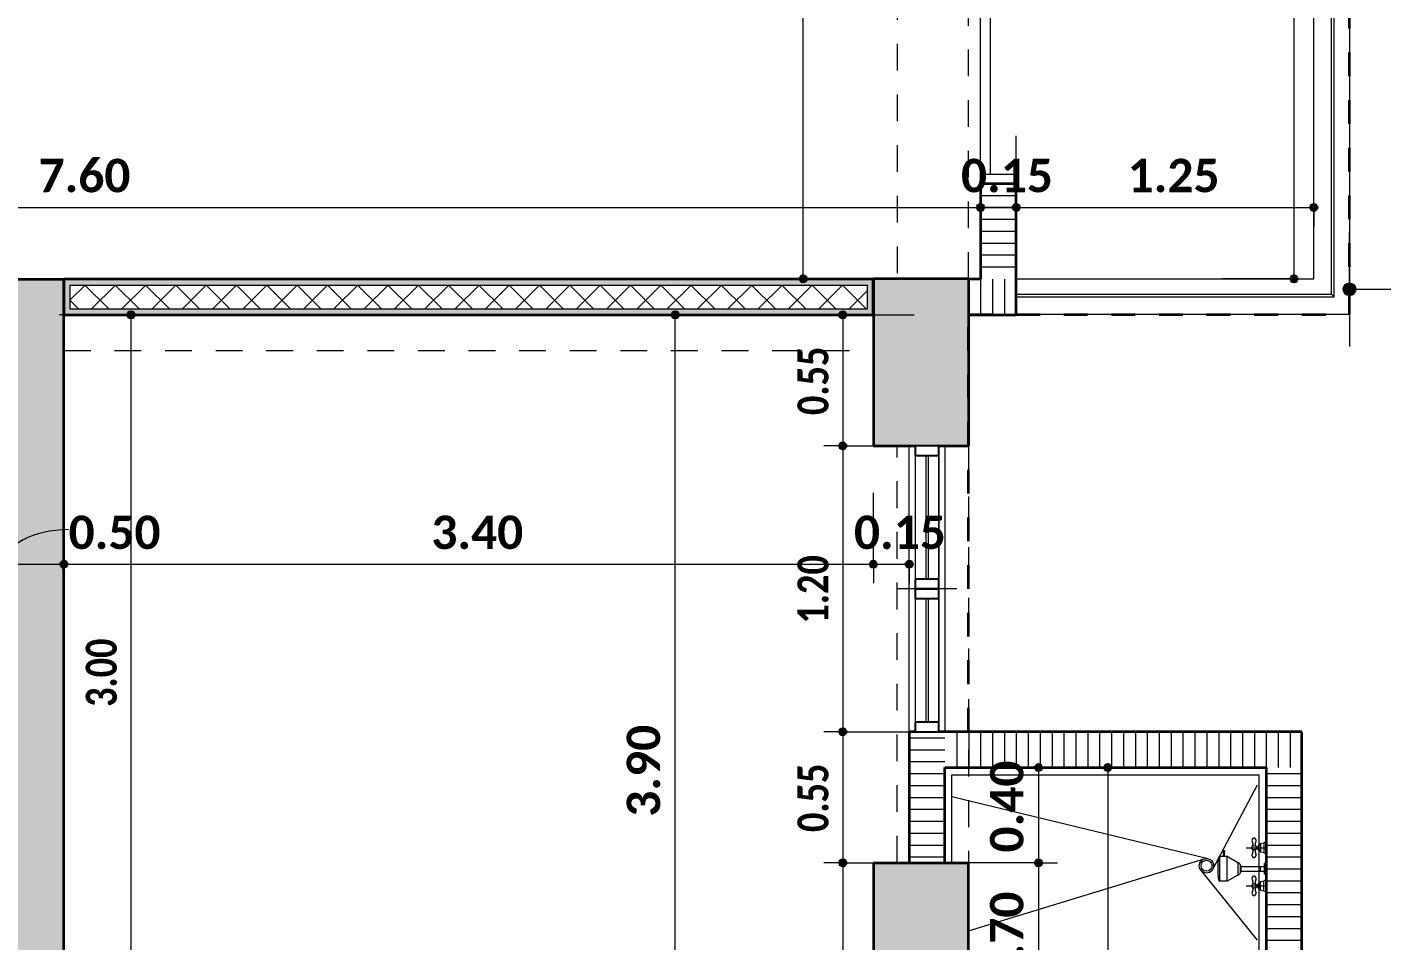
# Model space of a CAD drawing. Header units: metres. Extents: x -144 to 1000, y -717 to 29.
# Drawn here: x 517.03 to 522.72, y -560.05 to -556.22 of the extents above; entities that cross this region are included whole.
import ezdxf

# ---------------------------------------------------------------- set-up
doc = ezdxf.new("R2010")
doc.units = ezdxf.units.M
doc.linetypes.add('Basculante', pattern=[0.11625, 0.075, -0.04125])
doc.linetypes.add('basculante modificado', pattern=[0.18, 0.1125, -0.0675])
doc.layers.get('0').update_dxf_attribs({"color": 1})
for name, color, linetype, lineweight in [('A-ANNO-DIMS', 1, 'Continuous', 9), ('A-DETL', 1, 'Continuous', 9), ('A-DETL-GENF', 1, 'Continuous', 9), ('A-DOOR-FRAM', 1, 'Continuous', 9), ('A-FLOR-HRAL', 1, 'Continuous', 9), ('A-GLAZ', 1, 'Continuous', 9), ('A-WALL', 4, 'Continuous', 9), ('P-SANR-FIXT', 1, 'Continuous', 9), ('S-COLS', 7, 'Continuous', 9)]:
    doc.layers.add(name, color=color, linetype=linetype, lineweight=lineweight)
doc.layers.add('A-WALL-PATT', color=7, linetype='Continuous', lineweight=35, true_color=0x9c9c9c)
doc.styles.add('Calibri_B_5', font='calibrib.ttf', dxfattribs={"height": 0.66})
doc.styles.add('Calibri_B_7', font='calibrib.ttf', dxfattribs={"width": 0.8, "height": 0.18})

# ---------------------------------------------------------------- blocks, each defined once
blk = doc.blocks.new('I')
at = {"layer": 'A-ANNO-DIMS', "lineweight": 25}
h = blk.add_hatch(color=256, dxfattribs=at)
edge = h.paths.add_edge_path()
edge.add_arc((517.2608, -495.3092), 0.015, 0, 360)
h = blk.add_hatch(color=256, dxfattribs=at)
edge = h.paths.add_edge_path()
edge.add_arc((517.2608, -495.3092), 0.015, 0, 360)
h = blk.add_hatch(color=256, dxfattribs=at)
edge = h.paths.add_edge_path()
edge.add_arc((517.4108, -495.3092), 0.015, 0, 360)
h = blk.add_hatch(color=256, dxfattribs=at)
edge = h.paths.add_edge_path()
edge.add_arc((517.4108, -495.3092), 0.015, 0, 360)
h = blk.add_hatch(color=256, dxfattribs=at)
edge = h.paths.add_edge_path()
edge.add_arc((518.6608, -495.3092), 0.015, 0, 360)
h = blk.add_hatch(color=256, dxfattribs=at)
edge = h.paths.add_edge_path()
edge.add_arc((516.5162, -495.6089), 0.015, 0, 360)
h = blk.add_hatch(color=256, dxfattribs=at)
edge = h.paths.add_edge_path()
edge.add_arc((518.5778, -495.6089), 0.015, 0, 360)
at = {"layer": 'A-ANNO-DIMS', "lineweight": 25, "true_color": 0x0000ff}
h = blk.add_hatch(color=5, dxfattribs=at)
edge = h.paths.add_edge_path()
edge.add_arc((518.8108, -495.6524), 0.025, 0, 360)
at = {"layer": 'A-ANNO-DIMS', "lineweight": 25}
h = blk.add_hatch(color=256, dxfattribs=at)
edge = h.paths.add_edge_path()
edge.add_arc((513.6927, -495.7599), 0.015, 0, 360)
h = blk.add_hatch(color=256, dxfattribs=at)
edge = h.paths.add_edge_path()
edge.add_arc((515.9789, -495.7599), 0.015, 0, 360)
h = blk.add_hatch(color=256, dxfattribs=at)
edge = h.paths.add_edge_path()
edge.add_arc((516.6823, -495.7599), 0.015, 0, 360)
h = blk.add_hatch(color=256, dxfattribs=at)
edge = h.paths.add_edge_path()
edge.add_arc((516.6823, -496.31), 0.015, 0, 360)
h = blk.add_hatch(color=256, dxfattribs=at)
edge = h.paths.add_edge_path()
edge.add_arc((516.6823, -496.31), 0.015, 0, 360)
h = blk.add_hatch(color=256, dxfattribs=at)
edge = h.paths.add_edge_path()
edge.add_arc((513.4108, -496.8067), 0.015, 0, 360)
h = blk.add_hatch(color=256, dxfattribs=at)
edge = h.paths.add_edge_path()
edge.add_arc((513.4108, -496.8067), 0.015, 0, 360)
h = blk.add_hatch(color=256, dxfattribs=at)
edge = h.paths.add_edge_path()
edge.add_arc((516.8108, -496.8067), 0.015, 0, 360)
h = blk.add_hatch(color=256, dxfattribs=at)
edge = h.paths.add_edge_path()
edge.add_arc((516.8108, -496.8067), 0.015, 0, 360)
h = blk.add_hatch(color=256, dxfattribs=at)
edge = h.paths.add_edge_path()
edge.add_arc((516.9614, -496.8067), 0.015, 0, 360)
h = blk.add_hatch(color=256, dxfattribs=at)
edge = h.paths.add_edge_path()
edge.add_arc((516.6823, -497.51), 0.015, 0, 360)
h = blk.add_hatch(color=256, dxfattribs=at)
edge = h.paths.add_edge_path()
edge.add_arc((516.6823, -497.51), 0.015, 0, 360)
h = blk.add_hatch(color=256, dxfattribs=at)
edge = h.paths.add_edge_path()
edge.add_arc((517.5048, -497.66), 0.015, 0, 360)
h = blk.add_hatch(color=256, dxfattribs=at)
edge = h.paths.add_edge_path()
edge.add_arc((517.7954, -497.66), 0.015, 0, 360)
h = blk.add_hatch(color=256, dxfattribs=at)
edge = h.paths.add_edge_path()
edge.add_arc((516.6823, -498.06), 0.015, 0, 360)
h = blk.add_hatch(color=256, dxfattribs=at)
edge = h.paths.add_edge_path()
edge.add_arc((516.6823, -498.06), 0.015, 0, 360)
h = blk.add_hatch(color=256, dxfattribs=at)
edge = h.paths.add_edge_path()
edge.add_arc((517.5048, -498.06), 0.015, 0, 360)
h = blk.add_hatch(color=256, dxfattribs=at)
edge = h.paths.add_edge_path()
edge.add_arc((517.5048, -498.06), 0.015, 0, 360)
at = {"layer": 'A-WALL-PATT', "lineweight": 5, "true_color": 0x747474}
blk.add_hatch(color=8, dxfattribs=at).paths.add_polyline_path([(513.6034, -495.6349), (516.8107, -495.6349), (516.8107, -495.6099), (513.4108, -495.6101), (513.4108, -495.6349), (513.4564, -495.6349)])
at = {"layer": 'A-WALL-PATT', "true_color": 0x747474}
blk.add_hatch(color=8, dxfattribs=at).paths.add_polyline_path([(513.6859, -495.7599), (516.8107, -495.7599), (516.8107, -495.6349), (516.7857, -495.6349), (516.7857, -495.7349), (513.4357, -495.7349), (513.4357, -495.6349), (513.4108, -495.6349), (513.4108, -495.7599), (513.6034, -495.7599)])
at = {"layer": 'S-COLS', "true_color": 0x5b5b5b}
h = blk.add_hatch(color=251, dxfattribs=at)
h.paths.add_polyline_path([(498.9107, -506.46), (499.4107, -506.46), (499.4107, -505.56), (498.9107, -505.56), (498.9107, -506.3874)])
h.paths.add_polyline_path([(516.7105, -506.46), (517.2105, -506.46), (517.2105, -505.56), (516.7105, -505.56), (516.7105, -506.4599)])
h.paths.add_polyline_path([(506.7607, -506.4599), (507.1107, -506.4599), (507.1107, -505.5599), (506.6107, -505.5599), (506.6107, -506.4599)])
h.paths.add_polyline_path([(499.1855, -498.7599), (499.4106, -498.7599), (499.4106, -498.06), (498.9106, -498.06), (498.9106, -498.7599)])
h.paths.add_polyline_path([(517.2108, -498.7599), (517.2108, -498.06), (516.8108, -498.06), (516.8108, -498.7599), (517.0242, -498.7599)])
h.paths.add_polyline_path([(504.8107, -498.7599), (504.8103, -498.26), (503.1105, -498.26), (503.1105, -496.11), (504.8108, -496.11), (504.8103, -495.61), (502.8105, -495.6101), (502.8106, -498.7599), (504.8103, -498.7599)])
h.paths.add_polyline_path([(513.4108, -498.7599), (513.4106, -495.6099), (512.9108, -495.61), (512.9108, -498.7599), (513.4107, -498.7599)])
h.paths.add_polyline_path([(507.1107, -498.7599), (507.1107, -497.8599), (506.6107, -497.8599), (506.6107, -498.7599), (506.7617, -498.7599)])
h.paths.add_polyline_path([(506.6108, -496.51), (507.1108, -496.51), (507.1108, -495.61), (506.6108, -495.61), (506.6108, -496.11)])
h.paths.add_polyline_path([(499.1855, -496.31), (499.4105, -496.31), (499.4105, -495.6089), (498.9105, -495.61), (498.9105, -496.31)])
h.paths.add_polyline_path([(517.0864, -496.31), (517.2108, -496.31), (517.2108, -495.6089), (516.8108, -495.6089), (516.8108, -496.31), (517.0364, -496.31)])
h.paths.add_polyline_path([(516.7107, -487.61), (517.2107, -487.61), (517.2107, -486.7102), (516.7107, -486.7102), (516.7107, -486.7314)])
h.paths.add_polyline_path([(506.7617, -487.61), (507.1107, -487.61), (507.1107, -486.71), (506.6107, -486.71), (506.6107, -487.61), (506.6857, -487.61)])
h.paths.add_polyline_path([(499.92, -487.01), (500.0107, -487.01), (500.0107, -486.51), (499.1107, -486.51), (499.1107, -487.01), (499.8386, -487.01)])
at = {"layer": 'A-ANNO-DIMS'}
for p, q in [((518.5778, -495.6089), (518.5778, -491.8089)), ((516.5162, -495.6089), (516.5162, -492.61)), ((517.2608, -495.3092), (517.2608, -495.0092)), ((517.2608, -495.3092), (517.2608, -495.0092)), ((517.4108, -495.3092), (517.4108, -495.0092)), ((517.4108, -495.3092), (517.4108, -495.0092)), ((518.6608, -495.3092), (518.6608, -495.0092)), ((509.6607, -495.3092), (517.2608, -495.3092)), ((517.2608, -495.3092), (517.2608, -495.3892)), ((517.2608, -495.3092), (517.4108, -495.3092)), ((517.2608, -495.3092), (517.2608, -495.3892)), ((517.4108, -495.3092), (517.4108, -495.3892)), ((517.4108, -495.3092), (518.6608, -495.3092)), ((517.4108, -495.3092), (517.4108, -495.3892)), ((518.6608, -495.3092), (518.6608, -495.3892)), ((516.5162, -495.6089), (516.4362, -495.6089)), ((516.5162, -495.6089), (516.8162, -495.6089)), ((518.5778, -495.6089), (518.2778, -495.6089)), ((518.5778, -495.6089), (518.6578, -495.6089)), ((513.6927, -495.7599), (513.3927, -495.7599)), ((513.6927, -498.7599), (513.6927, -495.7599)), ((513.6927, -495.7599), (513.7727, -495.7599)), ((515.9789, -495.7599), (515.6789, -495.7599)), ((515.9789, -499.6599), (515.9789, -495.7599)), ((515.9789, -495.7599), (516.0589, -495.7599)), ((516.6823, -495.7599), (516.6023, -495.7599)), ((516.6823, -495.7599), (516.6823, -496.31)), ((516.6823, -495.7599), (516.9823, -495.7599)), ((516.6823, -496.31), (516.6023, -496.31)), ((516.6823, -496.31), (516.6023, -496.31)), ((516.6823, -496.31), (516.9823, -496.31)), ((516.6823, -496.31), (516.6823, -497.51)), ((516.6823, -496.31), (516.9823, -496.31)), ((513.4108, -496.8067), (513.4108, -496.5067)), ((513.4108, -496.8067), (513.4108, -496.5067)), ((516.8108, -496.8067), (516.8108, -496.5067)), ((516.8108, -496.8067), (516.8108, -496.5067)), ((516.9614, -496.8067), (516.9614, -496.5067)), ((512.9108, -496.8067), (513.4108, -496.8067)), ((513.4108, -496.8067), (513.4108, -496.8867)), ((513.4108, -496.8067), (516.8108, -496.8067)), ((513.4108, -496.8067), (513.4108, -496.8867)), ((516.8108, -496.8067), (516.8108, -496.8867)), ((516.8108, -496.8067), (516.9614, -496.8067)), ((516.8108, -496.8067), (516.8108, -496.8867)), ((516.9614, -496.8067), (516.9614, -496.8867)), ((516.6823, -497.51), (516.6023, -497.51)), ((516.6823, -497.51), (516.6023, -497.51)), ((516.6823, -497.51), (516.9823, -497.51)), ((516.6823, -497.51), (516.6823, -498.06)), ((516.6823, -497.51), (516.9823, -497.51)), ((517.5048, -497.66), (517.4248, -497.66)), ((517.5048, -497.66), (517.5048, -498.06)), ((517.5048, -497.66), (517.8048, -497.66)), ((517.7954, -497.66), (517.7154, -497.66)), ((517.7954, -497.66), (517.7954, -499.86)), ((517.7954, -497.66), (518.0954, -497.66)), ((516.6823, -498.06), (516.6023, -498.06)), ((516.6823, -498.06), (516.6023, -498.06)), ((516.6823, -498.06), (516.9823, -498.06)), ((516.6823, -498.06), (516.6823, -499.06)), ((516.6823, -498.06), (516.9823, -498.06)), ((517.5048, -498.06), (517.2048, -498.06)), ((517.5048, -498.06), (517.2048, -498.06)), ((517.5048, -498.06), (517.5848, -498.06)), ((517.5048, -498.06), (517.5048, -498.7599)), ((517.5048, -498.06), (517.5848, -498.06))]:
    blk.add_line(p, q, dxfattribs=at)
at = {"layer": 'A-ANNO-DIMS', "color": 5, "true_color": 0x0000ff}
for q in [(518.8108, -495.4124), (520.7553, -495.6524), (518.8108, -495.8924)]:
    blk.add_line((518.8108, -495.6524), q, dxfattribs=at)
at = {"layer": 'A-ANNO-DIMS', "lineweight": 25}
for centre in [(517.2608, -495.3092), (517.2608, -495.3092), (517.4108, -495.3092), (517.4108, -495.3092), (518.6608, -495.3092), (516.5162, -495.6089), (518.5778, -495.6089), (513.6927, -495.7599), (515.9789, -495.7599), (516.6823, -495.7599), (516.6823, -496.31), (516.6823, -496.31), (513.4108, -496.8067), (513.4108, -496.8067), (516.8108, -496.8067), (516.8108, -496.8067), (516.9614, -496.8067), (516.6823, -497.51), (516.6823, -497.51), (517.5048, -497.66), (517.7954, -497.66), (516.6823, -498.06), (516.6823, -498.06), (517.5048, -498.06), (517.5048, -498.06)]:
    blk.add_circle(centre, 0.015, dxfattribs=at)
at = {"layer": 'A-ANNO-DIMS', "color": 5, "lineweight": 25, "true_color": 0x0000ff}
blk.add_circle((518.8108, -495.6524), 0.025, dxfattribs=at)
at = {"layer": 'A-ANNO-DIMS'}
blk.add_ellipse((513.4306, -496.8067), major_axis=(-0.2698, 0), ratio=0.537822, start_param=4.712389, end_param=6.283185, dxfattribs=at)
at = {"layer": 'A-DETL', "color": 7, "linetype": 'basculante modificado'}
for p, q in [((516.9107, -487.61), (516.9107, -495.6089)), ((517.2107, -495.6089), (517.2107, -487.61)), ((516.8101, -495.6099), (513.4107, -495.6099)), ((513.4107, -495.9099), (516.8108, -495.9099)), ((516.9108, -498.0585), (516.9108, -496.31)), ((517.2108, -496.31), (517.2108, -498.0585))]:
    blk.add_line(p, q, dxfattribs=at)
at = {"layer": 'A-DETL', "color": 7, "linetype": 'Basculante', "lineweight": 35}
for p, q in [((518.8108, -495.7589), (518.8108, -491.6589)), ((517.2108, -497.51), (517.2108, -495.7589)), ((517.2108, -495.7589), (518.8108, -495.7589)), ((518.6107, -497.51), (517.2108, -497.51)), ((518.6107, -503.7139), (518.6107, -497.51))]:
    blk.add_line(p, q, dxfattribs=at)
at = {"layer": 'A-DETL-GENF', "lineweight": 25}
for p, q in [((516.9864, -496.31), (516.9864, -496.35)), ((517.0864, -496.31), (516.9864, -496.31)), ((516.9864, -496.35), (517.0864, -496.35)), ((517.0864, -496.35), (517.0864, -496.31)), ((516.9864, -496.87), (516.9864, -496.91)), ((517.0864, -496.87), (516.9864, -496.87)), ((517.0864, -496.91), (517.0864, -496.87)), ((516.9864, -496.91), (516.9864, -496.95)), ((517.0864, -496.91), (516.9864, -496.91)), ((516.9864, -496.91), (517.0864, -496.91)), ((517.0864, -496.95), (517.0864, -496.91)), ((516.9864, -496.95), (517.0864, -496.95)), ((516.9864, -497.47), (516.9864, -497.51)), ((517.0864, -497.47), (516.9864, -497.47)), ((517.0864, -497.51), (517.0864, -497.47)), ((516.9864, -497.51), (517.0864, -497.51))]:
    blk.add_line(p, q, dxfattribs=at)
at = {"layer": 'A-DETL-GENF'}
for p, q in [((516.9864, -496.35), (516.9864, -496.87)), ((517.0314, -496.35), (517.0314, -496.87)), ((517.0414, -496.35), (517.0414, -496.87)), ((517.0864, -496.35), (517.0864, -496.87)), ((516.9864, -496.95), (516.9864, -497.47)), ((517.0314, -496.95), (517.0314, -497.47)), ((517.0414, -496.95), (517.0414, -497.47)), ((517.0864, -496.95), (517.0864, -497.47))]:
    blk.add_line(p, q, dxfattribs=at)
at = {"layer": 'A-DOOR-FRAM', "lineweight": 5}
for p, q in [((517.2608, -495.17), (517.2608, -494.3691)), ((517.3008, -494.3691), (517.3008, -495.17)), ((517.2608, -495.17), (517.3008, -495.17))]:
    blk.add_line(p, q, dxfattribs=at)
at = {"layer": 'A-DOOR-FRAM'}
for p, q in [((517.2608, -495.21), (517.2608, -495.17)), ((517.3008, -495.17), (517.4108, -495.17)), ((517.4108, -495.17), (517.4108, -495.21))]:
    blk.add_line(p, q, dxfattribs=at)
at = {"layer": 'A-FLOR-HRAL'}
for p, q in [((518.7348, -495.6729), (518.7348, -491.746)), ((518.7468, -495.6849), (518.7468, -491.734)), ((517.4108, -495.6729), (518.7348, -495.6729)), ((518.7348, -495.6729), (518.7468, -495.6849)), ((517.4108, -495.6849), (518.7468, -495.6849))]:
    blk.add_line(p, q, dxfattribs=at)
at = {"layer": 'A-GLAZ'}
for p, q in [((517.0864, -496.31), (516.9864, -496.31)), ((516.9864, -496.31), (516.9864, -496.91)), ((517.0864, -496.91), (517.0864, -496.31)), ((517.1614, -496.91), (516.9114, -496.91)), ((517.0864, -496.91), (516.9864, -496.91)), ((516.9864, -496.91), (516.9864, -497.51)), ((517.0864, -496.91), (516.9864, -496.91)), ((517.0864, -497.51), (517.0864, -496.91)), ((517.0864, -497.51), (516.9864, -497.51))]:
    blk.add_line(p, q, dxfattribs=at)
at = {"layer": 'A-WALL'}
for p, q in [((518.8108, -491.6589), (518.8108, -495.7589)), ((518.6608, -495.6089), (518.6608, -491.8089)), ((517.4108, -495.6089), (518.6608, -495.6089)), ((513.4357, -495.6349), (516.7857, -495.6349)), ((513.4357, -495.6349), (513.4357, -495.7349)), ((516.7857, -495.7349), (516.7857, -495.6349)), ((513.4357, -495.7349), (516.7857, -495.7349)), ((518.8108, -495.7589), (517.4108, -495.7589)), ((516.9614, -497.51), (516.9614, -496.31)), ((517.1114, -496.31), (517.1114, -497.51))]:
    blk.add_line(p, q, dxfattribs=at)
at = {"layer": 'A-WALL', "lineweight": 35}
for p, q in [((517.2608, -495.21), (517.2608, -495.6099)), ((517.4108, -495.21), (517.2608, -495.21)), ((517.4108, -495.7599), (517.4108, -495.21)), ((516.8107, -495.6099), (513.4107, -495.6099)), ((513.4107, -495.6099), (513.4107, -495.7599)), ((516.8107, -495.7599), (516.8107, -495.6099)), ((517.2608, -495.6099), (517.2108, -495.6099)), ((517.2108, -495.6099), (517.2108, -495.7599)), ((513.4107, -495.7599), (516.8107, -495.7599)), ((517.2108, -495.7599), (517.4108, -495.7599)), ((516.9614, -497.51), (516.9614, -498.06)), ((516.9864, -497.51), (516.9614, -497.51)), ((518.6107, -497.51), (517.0864, -497.51)), ((518.6107, -498.46), (518.6107, -497.51)), ((517.1114, -497.66), (518.4607, -497.66)), ((517.1114, -498.06), (517.1114, -497.66)), ((518.4607, -497.66), (518.4607, -498.46)), ((516.9614, -498.06), (517.1114, -498.06))]:
    blk.add_line(p, q, dxfattribs=at)
at = {"layer": 'A-WALL-PATT', "color": 8, "lineweight": 5, "true_color": 0x727272}
for p, q in [((517.4108, -495.2101), (517.2608, -495.2101)), ((517.4108, -495.2601), (517.2608, -495.2601)), ((517.4108, -495.3101), (517.2608, -495.3101)), ((517.4108, -495.3601), (517.2608, -495.3601)), ((517.4108, -495.4101), (517.2608, -495.4101)), ((517.4108, -495.4601), (517.2608, -495.4601)), ((517.4108, -495.5101), (517.2608, -495.5101)), ((517.4108, -495.5601), (517.2608, -495.5601)), ((517.2113, -495.61), (517.2113, -495.7599)), ((517.2613, -495.61), (517.2613, -495.7599)), ((517.3113, -495.6099), (517.3113, -495.7599)), ((517.3613, -495.6099), (517.3613, -495.7599)), ((516.9614, -497.5351), (517.1114, -497.5351)), ((517.1613, -497.51), (517.1613, -497.66)), ((517.2113, -497.51), (517.2113, -497.66)), ((517.2613, -497.51), (517.2613, -497.66)), ((517.3113, -497.51), (517.3113, -497.66)), ((517.3613, -497.51), (517.3613, -497.66)), ((517.4113, -497.51), (517.4113, -497.66)), ((517.4613, -497.51), (517.4613, -497.66)), ((517.5113, -497.51), (517.5113, -497.66)), ((517.5613, -497.51), (517.5613, -497.66)), ((517.6113, -497.51), (517.6113, -497.66)), ((517.6613, -497.51), (517.6613, -497.66)), ((517.7113, -497.51), (517.7113, -497.66)), ((517.7613, -497.51), (517.7613, -497.66)), ((517.8113, -497.51), (517.8113, -497.66)), ((517.8613, -497.51), (517.8613, -497.66)), ((517.9113, -497.51), (517.9113, -497.66)), ((517.9613, -497.51), (517.9613, -497.66)), ((518.0113, -497.51), (518.0113, -497.66)), ((518.0613, -497.51), (518.0613, -497.66)), ((518.1113, -497.51), (518.1113, -497.66)), ((518.1613, -497.51), (518.1613, -497.66)), ((518.2113, -497.51), (518.2113, -497.66)), ((518.2613, -497.51), (518.2613, -497.66)), ((518.3113, -497.51), (518.3113, -497.66)), ((518.3613, -497.51), (518.3613, -497.66)), ((518.4113, -497.51), (518.4113, -497.66)), ((518.4613, -497.51), (518.4613, -497.66)), ((518.5113, -497.51), (518.5113, -497.66)), ((518.5613, -497.51), (518.5613, -497.66)), ((516.9614, -497.5851), (517.1114, -497.5851)), ((516.9614, -497.6351), (517.1114, -497.6351)), ((516.9614, -497.6851), (517.1114, -497.6851)), ((518.4607, -497.6851), (518.6107, -497.6851)), ((516.9614, -497.7351), (517.1114, -497.7351)), ((516.9614, -497.7851), (517.1114, -497.7851)), ((518.4607, -497.7351), (518.6107, -497.7351)), ((518.4607, -497.7851), (518.6107, -497.7851)), ((516.9614, -497.8351), (517.1114, -497.8351)), ((518.4607, -497.8351), (518.6107, -497.8351)), ((516.9614, -497.8851), (517.1114, -497.8851)), ((518.4607, -497.8851), (518.6107, -497.8851)), ((516.9614, -497.9351), (517.1114, -497.9351)), ((518.4607, -497.9351), (518.6107, -497.9351)), ((516.9614, -497.9851), (517.1114, -497.9851)), ((518.4607, -497.9851), (518.6107, -497.9851)), ((516.9614, -498.0351), (517.1114, -498.0351)), ((518.4607, -498.0351), (518.6107, -498.0351)), ((518.4607, -498.0851), (518.6107, -498.0851)), ((518.4607, -498.1351), (518.6107, -498.1351)), ((518.4607, -498.1851), (518.6107, -498.1851)), ((518.4607, -498.2351), (518.6107, -498.2351)), ((518.4607, -498.2851), (518.6107, -498.2851)), ((518.4607, -498.3351), (518.6107, -498.3351)), ((518.4607, -498.3851), (518.6107, -498.3851))]:
    blk.add_line(p, q, dxfattribs=at)
at = {"layer": 'A-WALL-PATT', "color": 1, "lineweight": 5, "true_color": 0xff0000}
for p, q in [((513.4357, -495.6989), (513.4997, -495.6349)), ((513.5991, -495.7349), (513.4991, -495.6349)), ((513.5269, -495.7349), (513.6269, -495.6349)), ((513.7264, -495.7349), (513.6264, -495.6349)), ((513.6542, -495.7349), (513.7542, -495.6349)), ((513.8537, -495.7349), (513.7537, -495.6349)), ((513.7815, -495.7349), (513.8815, -495.6349)), ((513.9809, -495.7349), (513.8809, -495.6349)), ((513.9088, -495.7349), (514.0088, -495.6349)), ((514.1082, -495.7349), (514.0082, -495.6349)), ((514.0361, -495.7349), (514.1361, -495.6349)), ((514.2355, -495.7349), (514.1355, -495.6349)), ((514.1633, -495.7349), (514.2633, -495.6349)), ((514.3628, -495.7349), (514.2628, -495.6349)), ((514.2906, -495.7349), (514.3906, -495.6349)), ((514.4901, -495.7349), (514.3901, -495.6349)), ((514.4179, -495.7349), (514.5179, -495.6349)), ((514.6173, -495.7349), (514.5173, -495.6349)), ((514.5452, -495.7349), (514.6452, -495.6349)), ((514.7446, -495.7349), (514.6446, -495.6349)), ((514.6725, -495.7349), (514.7725, -495.6349)), ((514.8719, -495.7349), (514.7719, -495.6349)), ((514.7997, -495.7349), (514.8997, -495.6349)), ((514.9992, -495.7349), (514.8992, -495.6349)), ((514.927, -495.7349), (515.027, -495.6349)), ((515.1265, -495.7349), (515.0265, -495.6349)), ((515.0543, -495.7349), (515.1543, -495.6349)), ((515.2537, -495.7349), (515.1537, -495.6349)), ((515.1816, -495.7349), (515.2816, -495.6349)), ((515.381, -495.7349), (515.281, -495.6349)), ((515.3089, -495.7349), (515.4089, -495.6349)), ((515.5083, -495.7349), (515.4083, -495.6349)), ((515.4361, -495.7349), (515.5361, -495.6349)), ((515.6356, -495.7349), (515.5356, -495.6349)), ((515.5634, -495.7349), (515.6634, -495.6349)), ((515.7629, -495.7349), (515.6629, -495.6349)), ((515.6907, -495.7349), (515.7907, -495.6349)), ((515.8901, -495.7349), (515.7901, -495.6349)), ((515.818, -495.7349), (515.918, -495.6349)), ((516.0174, -495.7349), (515.9174, -495.6349)), ((515.9453, -495.7349), (516.0453, -495.6349)), ((516.1447, -495.7349), (516.0447, -495.6349)), ((516.0725, -495.7349), (516.1725, -495.6349)), ((516.272, -495.7349), (516.172, -495.6349)), ((516.1998, -495.7349), (516.2998, -495.6349)), ((516.3993, -495.7349), (516.2993, -495.6349)), ((516.3271, -495.7349), (516.4271, -495.6349)), ((516.5265, -495.7349), (516.4265, -495.6349)), ((516.4544, -495.7349), (516.5544, -495.6349)), ((516.6538, -495.7349), (516.5538, -495.6349)), ((516.5816, -495.7349), (516.6816, -495.6349)), ((516.7811, -495.7349), (516.6811, -495.6349)), ((516.7089, -495.7349), (516.7857, -495.6581)), ((513.4718, -495.7349), (513.4357, -495.6987))]:
    blk.add_line(p, q, dxfattribs=at)
at = {"layer": 'P-SANR-FIXT'}
for p, q in [((517.1407, -498.06), (517.1407, -497.69)), ((517.1407, -497.69), (518.4307, -497.69)), ((518.4307, -497.69), (518.4307, -498.43)), ((517.1407, -497.7821), (518.2176, -498.0424)), ((518.4236, -497.7344), (518.233, -498.093)), ((518.28, -498.0168), (518.28, -498.0081)), ((518.28, -498.0081), (518.2859, -498.0081)), ((518.2859, -498.0081), (518.2859, -498.0168)), ((518.3773, -497.9968), (518.4607, -497.9968)), ((518.4024, -497.9891), (518.4046, -497.9891)), ((518.4024, -497.9922), (518.4024, -497.9891)), ((518.4024, -498.0045), (518.4024, -498.0014)), ((518.4046, -498.0045), (518.4024, -498.0045)), ((518.4198, -497.9923), (518.4266, -497.9923)), ((518.4198, -498.0012), (518.4266, -498.0012)), ((518.4266, -497.9888), (518.4266, -498.0048)), ((518.4369, -497.9806), (518.4369, -498.013)), ((518.4385, -497.979), (518.4517, -497.9762)), ((518.4517, -497.9762), (518.4517, -498.0173)), ((518.4533, -497.9746), (518.4607, -497.9731)), ((517.2108, -498.3457), (518.2009, -498.0431)), ((518.2416, -498.0768), (518.2416, -498.063)), ((518.2668, -498.0326), (518.2972, -498.0326)), ((518.2668, -498.1366), (518.2668, -498.0326)), ((518.2859, -498.0168), (518.28, -498.0168)), ((518.28, -498.0238), (518.28, -498.0326)), ((518.2859, -498.0238), (518.28, -498.0238)), ((518.2816, -498.0168), (518.2816, -498.0238)), ((518.2843, -498.0168), (518.2843, -498.0238)), ((518.2859, -498.0326), (518.2859, -498.0238)), ((518.2972, -498.0326), (518.3422, -498.0579)), ((518.2972, -498.1366), (518.2972, -498.0326)), ((518.3422, -498.0579), (518.3422, -498.1112)), ((518.3519, -498.0663), (518.3519, -498.1028)), ((518.3557, -498.0744), (518.3519, -498.0663)), ((518.4517, -498.0173), (518.4385, -498.0146)), ((518.4527, -498.0632), (518.4527, -498.1067)), ((518.4607, -498.0632), (518.4527, -498.0632)), ((518.4607, -498.0204), (518.4533, -498.0189)), ((518.4243, -498.3844), (518.19, -498.0951)), ((518.3422, -498.1112), (518.2972, -498.1366)), ((518.3519, -498.1028), (518.3557, -498.0948)), ((518.3557, -498.0752), (518.4332, -498.0752)), ((518.3557, -498.0948), (518.3557, -498.0752)), ((518.3557, -498.0948), (518.4332, -498.0948)), ((518.4332, -498.0752), (518.4527, -498.0752)), ((518.4332, -498.0948), (518.4527, -498.0948)), ((518.4527, -498.1067), (518.4607, -498.1067)), ((518.2972, -498.1366), (518.2668, -498.1366)), ((518.3773, -498.1568), (518.4607, -498.1568)), ((518.4024, -498.1491), (518.4024, -498.1522)), ((518.4046, -498.1491), (518.4024, -498.1491)), ((518.4024, -498.1614), (518.4024, -498.1645)), ((518.4024, -498.1645), (518.4046, -498.1645)), ((518.4198, -498.1523), (518.4266, -498.1523)), ((518.4198, -498.1612), (518.4266, -498.1612)), ((518.4266, -498.1648), (518.4266, -498.1488)), ((518.4369, -498.173), (518.4369, -498.1406)), ((518.4517, -498.1362), (518.4385, -498.139)), ((518.4385, -498.1746), (518.4517, -498.1773)), ((518.4517, -498.1773), (518.4517, -498.1362)), ((518.4607, -498.1331), (518.4533, -498.1346)), ((518.4533, -498.1789), (518.4607, -498.1804))]:
    blk.add_line(p, q, dxfattribs=at)
for centre, radius in [((518.4101, -497.9968), 0.00903), ((518.2104, -498.0722), 0.0307), ((518.2104, -498.0722), 0.0231), ((518.4101, -498.1568), 0.00903)]:
    blk.add_circle(centre, radius, dxfattribs=at)
for centre, radius, start, end in [((518.4101, -497.9612), 0.00597, 37.4869, 142.5131), ((518.4138, -497.9671), 0.0127, 131.2787, 220.6125), ((518.3901, -497.9827), 0.0158, 336.2284, 27.6734), ((518.3901, -498.0108), 0.0158, 332.3266, 23.7716), ((518.4276, -497.9822), 0.0133, 149.2408, 223.1352), ((518.4276, -498.0114), 0.0133, 136.8648, 210.7592), ((518.4065, -497.9671), 0.0127, 319.3875, 48.7213), ((518.4198, -497.9899), 0.0024, 215.3035, 270), ((518.4198, -498.0036), 0.0024, 90, 144.6965), ((518.4282, -497.9888), 0.0016, 90, 180), ((518.4282, -498.0048), 0.0016, 180, 270), ((518.428, -497.9778), 0.00934, 271.4421, 342.9741), ((518.428, -498.0157), 0.00934, 17.0259, 88.5579), ((518.4385, -497.9806), 0.0016, 90, 180), ((518.4385, -498.013), 0.0016, 180, 270), ((518.4533, -497.9762), 0.0016, 90, 180), ((518.5283, -498.0846), 0.2711, 170.1458, 189.8542), ((518.2668, -498.0382), 0.0056, 90, 180), ((518.3375, -498.0732), 0.016, 25.3085, 72.5748), ((518.4138, -498.0264), 0.0127, 139.3875, 228.7213), ((518.4101, -498.0323), 0.00597, 217.4869, 322.5131), ((518.4065, -498.0264), 0.0127, 311.2787, 40.6125), ((518.4533, -498.0173), 0.0016, 180, 270), ((518.3375, -498.096), 0.016, 287.4252, 334.6915), ((518.4138, -498.1271), 0.0127, 131.2787, 220.6125), ((518.4101, -498.1212), 0.00597, 37.4869, 142.5131), ((518.4065, -498.1271), 0.0127, 319.3875, 48.7213), ((518.427, -498.085), 0.0116, 302.372, 57.628), ((518.2668, -498.131), 0.0056, 180, 270), ((518.4138, -498.1864), 0.0127, 139.3875, 228.7213), ((518.3901, -498.1427), 0.0158, 336.2284, 27.6734), ((518.3901, -498.1708), 0.0158, 332.3266, 23.7716), ((518.4276, -498.1422), 0.0133, 149.2408, 223.1352), ((518.4276, -498.1714), 0.0133, 136.8648, 210.7592), ((518.4065, -498.1864), 0.0127, 311.2787, 40.6125), ((518.4198, -498.1499), 0.0024, 215.3035, 270), ((518.4198, -498.1636), 0.0024, 90, 144.6965), ((518.4282, -498.1488), 0.0016, 90, 180), ((518.4282, -498.1648), 0.0016, 180, 270), ((518.428, -498.1378), 0.00934, 271.4421, 342.9741), ((518.428, -498.1757), 0.00934, 17.0259, 88.5579), ((518.4385, -498.1406), 0.0016, 90, 180), ((518.4385, -498.173), 0.0016, 180, 270), ((518.4533, -498.1362), 0.0016, 90, 180), ((518.4533, -498.1773), 0.0016, 180, 270), ((518.4101, -498.1923), 0.00597, 217.4869, 322.5131)]:
    blk.add_arc(centre, radius, start, end, dxfattribs=at)
at = {"layer": 'S-COLS', "lineweight": 35}
for p, q in [((512.9108, -495.6099), (513.4108, -495.6099)), ((513.4108, -498.7599), (513.4108, -495.6099)), ((517.2108, -495.6089), (516.8108, -495.6089)), ((516.8108, -495.6089), (516.8108, -496.31)), ((517.2108, -495.6089), (517.2108, -496.31)), ((516.8108, -496.31), (516.9864, -496.31)), ((517.0864, -496.31), (517.2108, -496.31)), ((516.8108, -498.06), (516.8108, -498.7599)), ((516.8108, -498.06), (517.2108, -498.06)), ((517.2108, -498.7599), (517.2108, -498.06))]:
    blk.add_line(p, q, dxfattribs=at)
at = {"layer": 'A-ANNO-DIMS', "char_height": 0.14, "width": 0.376134, "attachment_point": 1, "line_spacing_factor": 1.158048, "style": 'Calibri_B_5'}
for s, insert in [('7.60', (513.304, -495.1052)), ('0.15', (517.1791, -495.1052)), ('1.25', (517.8791, -495.1052)), ('0.50', (513.4306, -496.6026)), ('3.40', (514.9541, -496.6026)), ('0.15', (516.7294, -496.6026))]:
    blk.add_mtext(s, dxfattribs=dict(at, insert=insert))
at = {"layer": 'A-ANNO-DIMS', "attachment_point": 1, "rotation": 90, "line_spacing_factor": 1.158048}
for s, insert, char_height, width, style in [('0.55', (516.4921, -496.1805), 0.13, 0.349267, 'Calibri_B_7'), ('1.20', (516.4921, -497.0555), 0.13, 0.349267, 'Calibri_B_7'), ('3.00', (513.5025, -497.4054), 0.13, 0.349267, 'Calibri_B_7'), ('3.90', (515.7748, -497.8666), 0.14, 0.376134, 'Calibri_B_5'), ('0.55', (516.4921, -497.9305), 0.13, 0.349267, 'Calibri_B_7'), ('0.40', (517.3008, -498.0167), 0.14, 0.376134, 'Calibri_B_5'), ('0.70', (517.3008, -498.5667), 0.14, 0.376134, 'Calibri_B_5')]:
    blk.add_mtext(s, dxfattribs=dict(at, insert=insert, char_height=char_height, width=width, style=style))

msp = doc.modelspace()

# ---------------------------------------------------------------- block references
at = {"color": 3}
msp.add_blockref('I', (3.7693, -61.665), dxfattribs=at)

doc.saveas('drawing.dxf')
